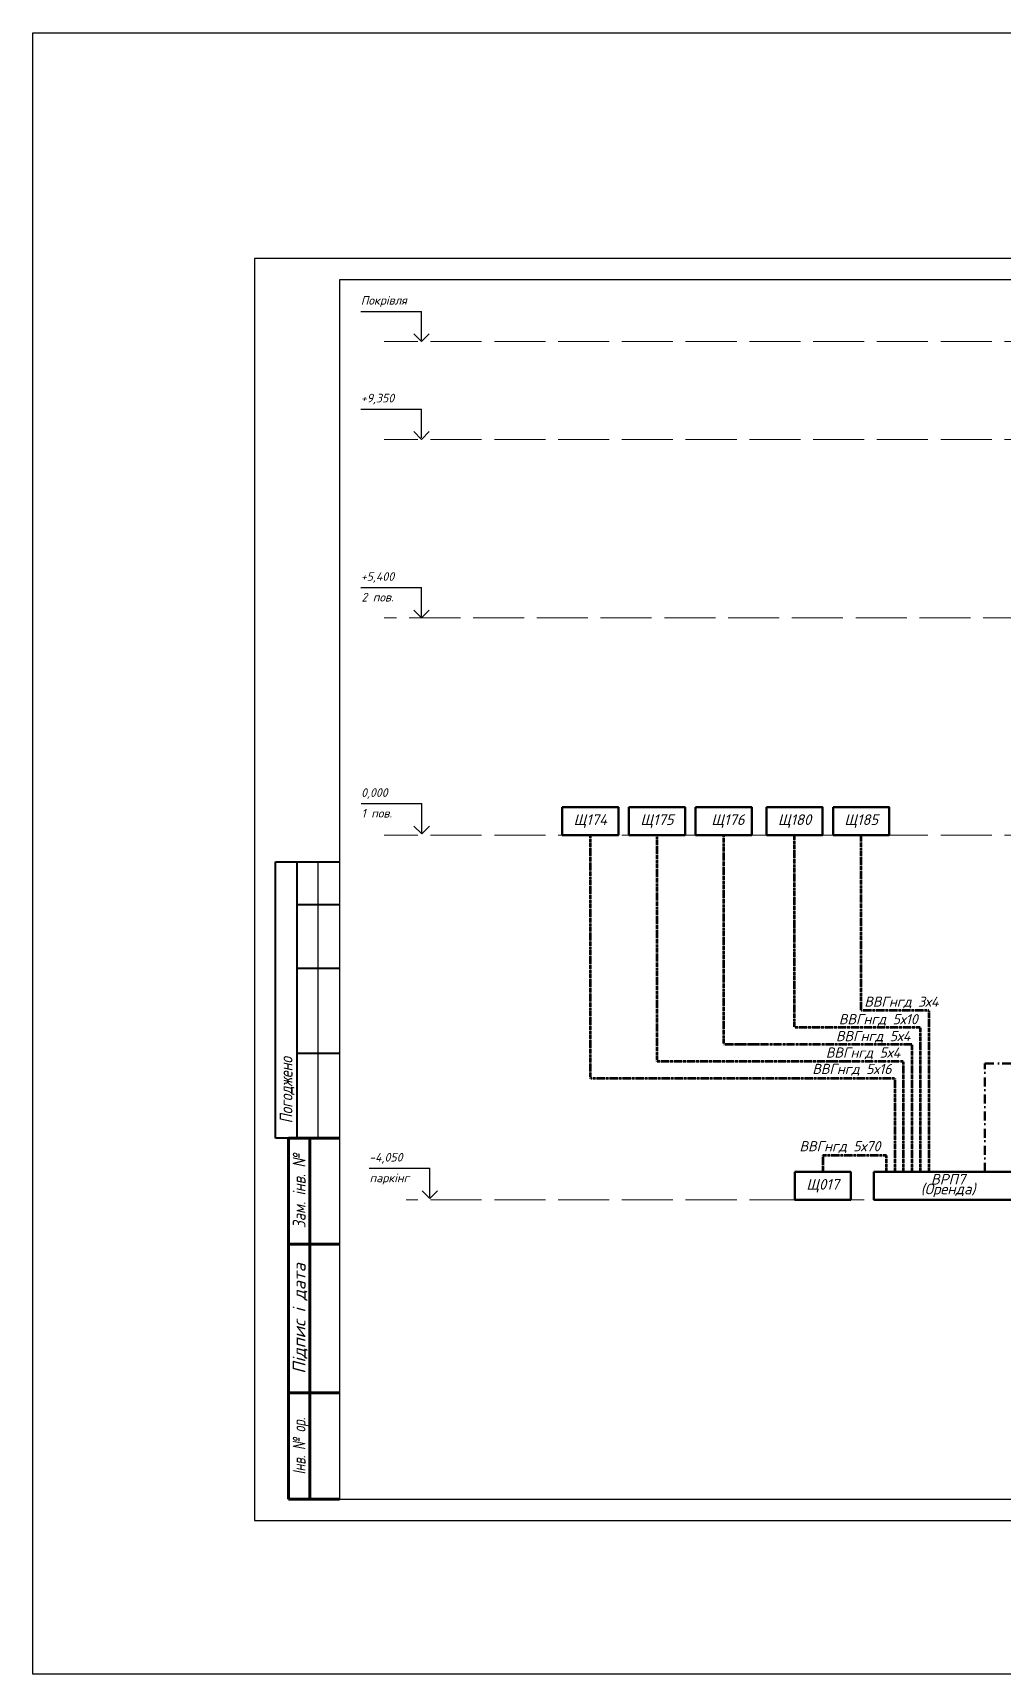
# Model space of a CAD drawing. Header units: millimetres. Extents: x -122434 to 1506205, y -201405 to 386015.
# Drawn here: x -75599 to -52798, y 235768 to 274401 of the extents above; entities that cross this region are included whole.
import ezdxf
from ezdxf.enums import TextEntityAlignment as Align

# ---------------------------------------------------------------- set-up
doc = ezdxf.new("R2010")
doc.units = ezdxf.units.MM
doc.linetypes.add('ACAD_ISO02W100', pattern=[15, 12, -3])
doc.linetypes.add('Штрихпунктирная', pattern=[0.670278, 0.352778, -0.176389, 0, -0.141111])
doc.layers.add('Рамка внешняя', color=4, linetype='Continuous', lineweight=30, plot=False)
doc.styles.add('GOST 2.304', font='isocpeui.ttf')
doc.styles.add('ГОСТ 2.304', font='isocpeui.ttf')
doc.styles.add('СГЕНЕРИР_СТИЛЬ_7', font='isocpeui.ttf')

# ---------------------------------------------------------------- blocks, each defined once
blk = doc.blocks.new('A4x5')
at = {"lineweight": 40}
for p, q in [((-104506, 9000), (-104506, 15500)), ((-104506, 15500), (-103006, 15500)), ((-104006, 15500), (-104006, 9000)), ((-104006, 14500), (-103006, 14500)), ((-104006, 13000), (-103006, 13000)), ((-104006, 11000), (-103006, 11000)), ((-103006, 9000), (-104506, 9000))]:
    blk.add_line(p, q, dxfattribs=at)
at = {"lineweight": 25}
blk.add_line((-103506, 9000), (-103506, 15500), dxfattribs=at)
at = {"linetype": 'Continuous', "lineweight": 60}
for p, q in [((-104200, 500), (-104200, 9000)), ((-104200, 9000), (-103000, 9000)), ((-104200, 9000), (-103000, 9000)), ((-103700, 500), (-103700, 9000)), ((-104200, 6500), (-103000, 6500)), ((-104200, 3000), (-103000, 3000)), ((-103000, 500), (-104200, 500))]:
    blk.add_line(p, q, dxfattribs=at)
at = {"lineweight": 30, "ltscale": 100}
blk.add_lwpolyline([(-103000, 500), (-500, 500), (-500, 29200), (-103000, 29200)], close=True, dxfattribs=at)
at = {"layer": 'Рамка внешняя', "ltscale": 100}
blk.add_lwpolyline([(-105000, 0), (0, 0), (0, 29700), (-105000, 29700)], close=True, dxfattribs=at)
at = {"linetype": 'Continuous', "lineweight": 25, "style": 'СГЕНЕРИР_СТИЛЬ_7'}
for s, width, p in [('Погоджено', 0.8, (-104256, 10127)), ('Зам. інв. №', 0.8, (-103950, 7750)), ('Інв. № ор.', 0.7, (-103950, 1750))]:
    blk.add_text(s, height=300, rotation=90, dxfattribs=dict(at, width=width)).set_placement(p, align=Align.MIDDLE_CENTER)
blk.add_text('Підпис і дата', height=300, rotation=90, dxfattribs=at).set_placement((-103950, 4750), align=Align.MIDDLE_CENTER)

msp = doc.modelspace()

# ---------------------------------------------------------------- linework, layer by layer
at = {"color": 252, "lineweight": -3, "ltscale": 300}
for p, q in [((-67885, 267845), (-66459, 267845)), ((-66459, 267165), (-66459, 267845)), ((-67885, 265545), (-66459, 265545)), ((-66459, 264865), (-66459, 265545)), ((-67885, 261345), (-66459, 261345)), ((-66459, 260665), (-66459, 261345)), ((-67879, 256260), (-66452, 256260)), ((-66452, 255580), (-66452, 256260)), ((-67688, 247675), (-66261, 247675)), ((-66261, 246996), (-66261, 247675))]:
    msp.add_line(p, q, dxfattribs=at)
at = {"linetype": 'ACAD_ISO02W100', "lineweight": 18, "ltscale": 100}
for p, q in [((32457, 267133), (-67334, 267133)), ((32457, 264833), (-67334, 264833)), ((7957, 260633), (-67334, 260633)), ((32457, 255519), (-67334, 255519)), ((32457, 246935), (-66816, 246935))]:
    msp.add_line(p, q, dxfattribs=at)
at = {"color": 252, "lineweight": 30, "ltscale": 300}
for p, q in [((-66459, 267133), (-66641, 267315)), ((-66459, 267133), (-66277, 267315)), ((-66459, 264833), (-66641, 265015)), ((-66459, 264833), (-66277, 265015)), ((-66459, 260633), (-66641, 260815)), ((-66459, 260633), (-66277, 260815)), ((-66452, 255547), (-66634, 255730)), ((-66452, 255547), (-66270, 255730)), ((-66261, 246963), (-66444, 247146)), ((-66261, 246963), (-66079, 247146))]:
    msp.add_line(p, q, dxfattribs=at)
at = {"color": 3, "elevation": 0}
msp.add_lwpolyline([(-75599, 274401), (39259, 274401), (39259, 235768), (-75599, 235768)], close=True, dxfattribs=at)
at = {"lineweight": 50, "ltscale": 100}
for points in [[(-63144, 256175), (-61826, 256175), (-61826, 255519), (-63144, 255519)], [(-61576, 256175), (-60258, 256175), (-60258, 255519), (-61576, 255519)], [(-60008, 256175), (-58689, 256175), (-58689, 255519), (-60008, 255519)], [(-58339, 256175), (-57021, 256175), (-57021, 255519), (-58339, 255519)], [(-56771, 256175), (-55453, 256175), (-55453, 255519), (-56771, 255519)], [(-57678, 247591), (-56360, 247591), (-56360, 246935), (-57678, 246935)], [(-55815, 247591), (-52325, 247591), (-52325, 246935), (-55815, 246935)]]:
    msp.add_lwpolyline(points, close=True, dxfattribs=at)
at = {"linetype": 'Штрихпунктирная', "lineweight": 53}
for points in [[(-55315, 247591), (-55315, 249791), (-62485, 249791), (-62485, 255519)], [(-55115, 247591), (-55115, 250191), (-60917, 250191), (-60917, 255519)], [(-54915, 247591), (-54915, 250591), (-59348, 250591), (-59348, 255519)], [(-54715, 247591), (-54715, 250991), (-57680, 250991), (-57680, 255519)], [(-54515, 247591), (-54515, 251391), (-56112, 251391), (-56112, 255519)], [(-55515, 247591), (-55515, 247978), (-57019, 247978), (-57019, 247591)]]:
    msp.add_lwpolyline(points, dxfattribs=at)
at = {"linetype": 'Штрихпунктирная', "lineweight": 50, "ltscale": 600}
msp.add_lwpolyline([(-53203, 247591), (-53203, 250143), (-14664, 250143), (-14664, 248043)], dxfattribs=at)

# ---------------------------------------------------------------- block references
at = {"color": 30, "lineweight": 50, "true_color": 0xf26722}
msp.add_blockref('A4x5', (34615, 239388, 0), dxfattribs=at)

# ---------------------------------------------------------------- texts
at = {"color": 252, "style": 'GOST 2.304'}
for s, p in [('Покрівля', (-67884, 268003, 0)), ('+9,350', (-67884, 265703, 0)), ('+5,400', (-67884, 261503, 0)), ('2 пов.', (-67870, 261016, 0)), ('0,000', (-67877, 256417, 0)), ('1 пов.', (-67870, 255931, 0)), ('-4,050', (-67686, 247833, 0)), ('паркінг', (-67679, 247347, 0))]:
    msp.add_text(s, height=202.5, dxfattribs=at).set_placement(p)
at = {"linetype": 'Continuous', "lineweight": 25, "char_height": 250, "attachment_point": 5, "style": 'GOST 2.304'}
for s, insert, width, line_spacing_factor in [('Щ174', (-62485, 255847, 0), 1318.32, 0.84), ('Щ175', (-60917, 255847, 0), 1318.32, 0.84), ('Щ176', (-59248, 255847, 0), 1318.32, 0.84), ('Щ180', (-57680, 255847, 0), 1318.32, 0.84), ('Щ185', (-56112, 255847, 0), 1318.32, 0.84), ('Щ017', (-57019, 247263, 0), 1318.32, 0.84), ('ВРП7\\P(Оренда) ', (-54070, 247269, 0), 3489.99, 0.55)]:
    msp.add_mtext(s, dxfattribs=dict(at, insert=insert, width=width, line_spacing_factor=line_spacing_factor))
at = {"color": 7, "linetype": 'Continuous', "char_height": 250, "width": 5211.93, "attachment_point": 4, "style": 'ГОСТ 2.304'}
for s, insert in [('{\\H0.95833x;\\C256;ВВГнгд 3х4}', (-56041, 251578, 0)), ('{\\H0.95833x;\\C256;ВВГнгд 5х10}', (-56639, 251166, 0)), ('{\\H0.95833x;\\C256;ВВГнгд 5х4}', (-56708, 250768, 0)), ('{\\H0.95833x;\\C256;ВВГнгд 5х4}', (-56946, 250380, 0)), ('{\\H0.95833x;\\C256;ВВГнгд 5х16}', (-57264, 249995, 0)), ('{\\H0.95833x;\\C256;ВВГнгд 5х70}', (-57565, 248176))]:
    msp.add_mtext(s, dxfattribs=dict(at, insert=insert))

doc.saveas('drawing.dxf')
